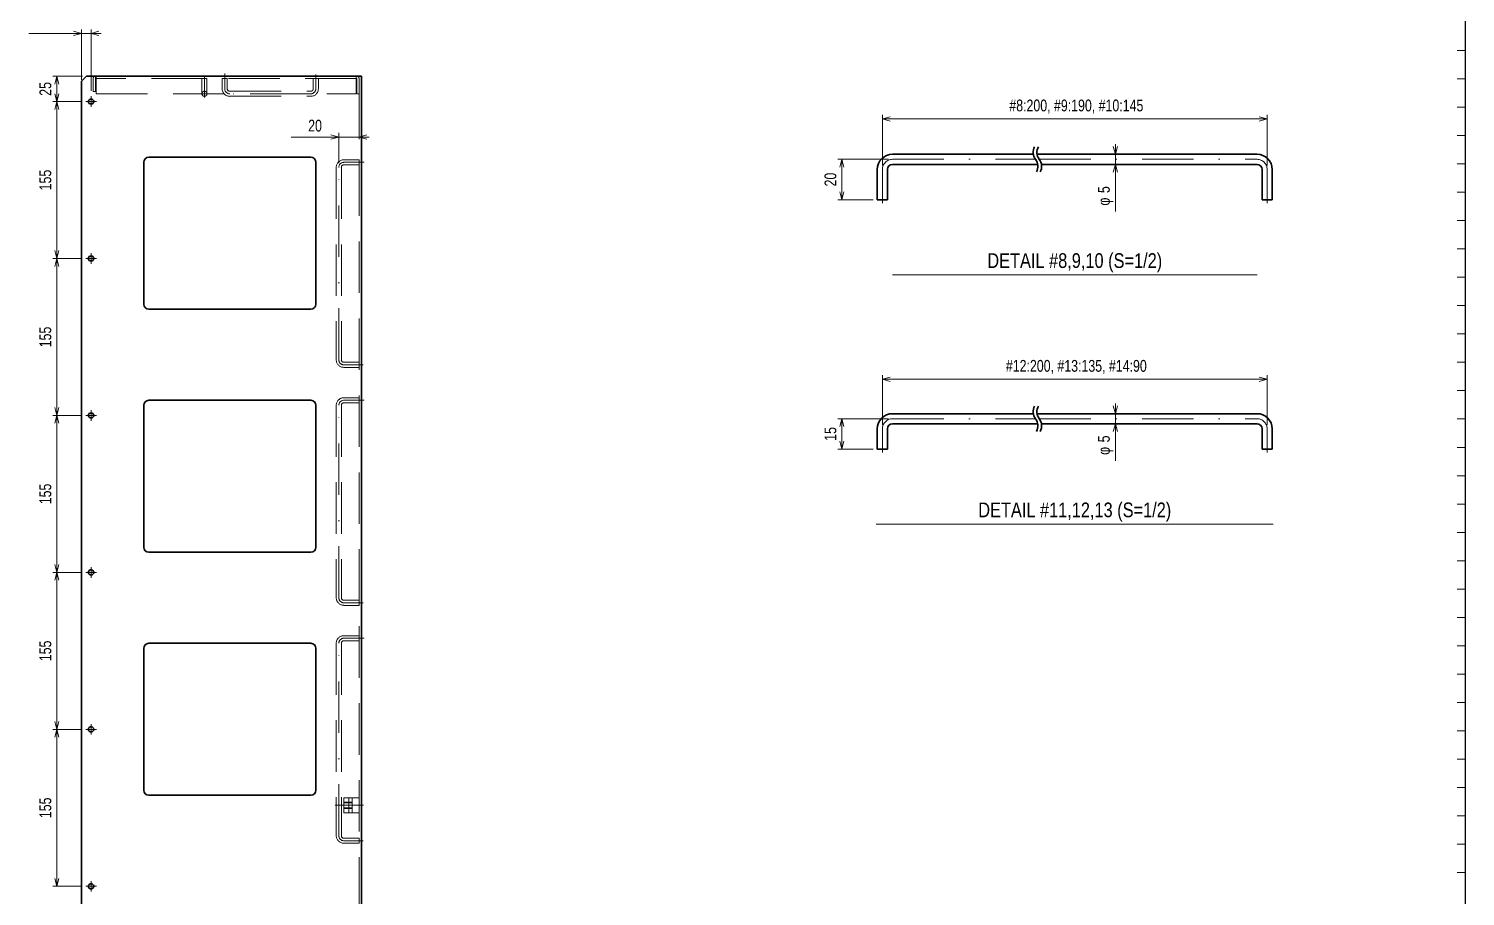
# Model space of a CAD drawing. Header units: millimetres. Extents: x -318 to 832, y 7 to 590.
# Drawn here: x 476.8 to 831.5, y 204.2 to 418.4 of the extents above; entities that cross this region are included whole.
import ezdxf
from ezdxf.enums import TextEntityAlignment as Align

# ---------------------------------------------------------------- set-up
doc = ezdxf.new("R2010")
doc.units = ezdxf.units.MM
doc.linetypes.add('DASHDOT', pattern=[25.3, 12.7, -6.3, 0, -6.3])
doc.linetypes.add('DASHED', pattern=[19, 12.7, -6.3])
for name, color, linetype in [('GR1_02', 7, 'Continuous'), ('GR1_06', 7, 'Continuous'), ('GR1_11', 7, 'Continuous'), ('GR1_16', 7, 'Continuous'), ('GR2_01', 7, 'Continuous'), ('GR2_04', 7, 'Continuous'), ('図面枠B6M', 7, 'Continuous')]:
    doc.layers.add(name, color=color, linetype=linetype)
doc.styles.add('HG丸ｺﾞｼｯｸM-PRO', font='')
doc.styles.get('HG丸ｺﾞｼｯｸM-PRO').set_extended_font_data('HG丸ｺﾞｼｯｸM-PRO')

# ---------------------------------------------------------------- blocks, each defined once
blk = doc.blocks.new('BLKF023')
at = {"layer": '図面枠B6M', "color": 2, "linetype": 'Continuous', "lineweight": 25}
blk.add_line((831.5, 584), (831.5, 15), dxfattribs=at)
at = {"layer": '図面枠B6M', "color": 4, "linetype": 'Continuous', "lineweight": 13}
for p, q in [((829.5, 413), (831.5, 413)), ((829.5, 406), (831.5, 406)), ((829.5, 399), (831.5, 399)), ((829.5, 392), (831.5, 392)), ((829.5, 385), (831.5, 385)), ((829.5, 378), (831.5, 378)), ((829.5, 371), (831.5, 371)), ((829.5, 364), (831.5, 364)), ((829.5, 357), (831.5, 357)), ((829.5, 350), (831.5, 350)), ((829.5, 343), (831.5, 343)), ((829.5, 336), (831.5, 336)), ((829.5, 329), (831.5, 329)), ((829.5, 322), (831.5, 322)), ((829.5, 315), (831.5, 315)), ((829.5, 308), (831.5, 308)), ((829.5, 301), (831.5, 301)), ((829.5, 294), (831.5, 294)), ((829.5, 287), (831.5, 287)), ((829.5, 280), (831.5, 280)), ((829.5, 273), (831.5, 273)), ((829.5, 266), (831.5, 266)), ((829.5, 259), (831.5, 259)), ((829.5, 252), (831.5, 252)), ((829.5, 245), (831.5, 245)), ((829.5, 238), (831.5, 238)), ((829.5, 231), (831.5, 231)), ((829.5, 224), (831.5, 224)), ((829.5, 217), (831.5, 217)), ((829.5, 210), (831.5, 210))]:
    blk.add_line(p, q, dxfattribs=at)
blk = doc.blocks.new('BLKF052')
at = {"layer": 'GR2_01', "color": 3, "linetype": 'Continuous', "lineweight": 35}
for p, q in [((690.08, 323.31), (724.85, 323.31)), ((725.78, 323.31), (780.08, 323.31)), ((686.33, 314.56), (686.33, 319.56)), ((688.83, 314.56), (688.83, 319.56)), ((690.08, 320.81), (725.93, 320.81)), ((726.87, 320.81), (780.08, 320.81)), ((781.33, 319.56), (781.33, 314.56)), ((783.83, 319.56), (783.83, 314.56)), ((688.83, 314.56), (686.33, 314.56)), ((783.83, 314.56), (781.33, 314.56))]:
    blk.add_line(p, q, dxfattribs=at)
blk = doc.blocks.new('BLKF051')
at = {"layer": 'GR2_01', "color": 4, "linetype": 'DASHDOT', "lineweight": 13}
for p, q in [((687.58, 313.76), (687.58, 319.56)), ((690.08, 322.06), (725.39, 322.06)), ((726.33, 322.06), (780.08, 322.06)), ((782.58, 319.56), (782.58, 313.76))]:
    blk.add_line(p, q, dxfattribs=at)
at = {"layer": 'GR2_01', "color": 3, "linetype": 'Continuous', "lineweight": 35}
for centre, radius, start, end in [((690.08, 319.56), 3.75, 90, 180), ((780.08, 319.56), 3.75, 0, 90), ((690.08, 319.56), 1.25, 90, 180), ((780.08, 319.56), 1.25, 0, 90)]:
    blk.add_arc(centre, radius, start, end, dxfattribs=at)
at = {"layer": 'GR2_01', "color": 4, "linetype": 'DASHDOT', "lineweight": 13}
for centre, start, end in [((690.08, 319.56), 90, 180), ((780.08, 319.56), 0, 90)]:
    blk.add_arc(centre, 2.5, start, end, dxfattribs=at)
at = {"layer": 'GR2_01', "color": 3, "linetype": 'Continuous', "lineweight": 35}
blk.add_blockref('BLKF052', (0, 0), dxfattribs=at)
blk = doc.blocks.new('FXTIP_ARROW_S')
at = {"color": 0, "linetype": 'Continuous', "lineweight": -2}
for q in [(-1, 0), (-0.97, 0.26), (-0.97, -0.26)]:
    blk.add_line((0, 0), q, dxfattribs=at)
blk = doc.blocks.new('FXTIP_ARROW_E')
at = {"color": 0, "linetype": 'Continuous', "lineweight": -2}
for q in [(-1, 0), (-0.97, 0.26), (-0.97, -0.26)]:
    blk.add_line((0, 0), q, dxfattribs=at)
blk = doc.blocks.new('BLKF058')
at = {"layer": 'GR1_06', "color": 4, "linetype": 'DASHED', "lineweight": 13}
for p, q in [((492.7, 402.87), (492.7, 406.04)), ((493.27, 406.62), (557.8, 406.62)), ((493.27, 406.62), (493.27, 402.87)), ((557.8, 406.04), (493.27, 406.04)), ((493.45, 406.62), (493.45, 402.24)), ((557.62, 406.62), (557.62, 402.24)), ((557.8, 406.04), (557.8, 402.24)), ((558.37, 406.04), (558.37, 402.24)), ((492.7, 402.87), (493.27, 402.87)), ((493.45, 402.24), (557.62, 402.24)), ((557.8, 402.24), (558.37, 402.24))]:
    blk.add_line(p, q, dxfattribs=at)
for centre, start, end in [((493.27, 406.04), 90, 180), ((557.8, 406.04), 360, 90)]:
    blk.add_arc(centre, 0.575, start, end, dxfattribs=at)
blk = doc.blocks.new('BLKF066')
at = {"layer": 'GR1_11', "color": 4, "linetype": 'DASHED', "lineweight": 13}
for p, q in [((519.57, 406.04), (520.82, 406.04)), ((519.57, 402.29), (519.57, 406.04)), ((520.82, 402.29), (520.82, 406.04))]:
    blk.add_line(p, q, dxfattribs=at)
at = {"layer": 'GR1_11', "color": 4, "linetype": 'DASHDOT', "lineweight": 13}
for p, q in [((520.2, 406.62), (520.2, 401.41)), ((521.23, 402.29), (519.03, 402.29))]:
    blk.add_line(p, q, dxfattribs=at)
at = {"layer": 'GR1_11', "color": 4, "linetype": 'DASHED', "lineweight": 13}
for start, end in [(360, 180), (180, 360)]:
    blk.add_arc((520.2, 402.29), 0.625, start, end, dxfattribs=at)
blk = doc.blocks.new('BLKF068')
at = {"layer": 'GR1_11', "color": 4, "linetype": 'DASHED', "lineweight": 13}
for p, q in [((524.57, 406.04), (524.57, 403.54)), ((525.82, 406.04), (524.57, 406.04)), ((525.82, 406.04), (525.82, 403.54)), ((548.32, 406.04), (547.07, 406.04)), ((547.07, 403.54), (547.07, 406.04)), ((548.32, 403.54), (548.32, 406.04)), ((526.45, 402.92), (546.45, 402.92)), ((526.45, 401.67), (546.45, 401.67))]:
    blk.add_line(p, q, dxfattribs=at)
at = {"layer": 'GR1_11', "color": 4, "linetype": 'DASHDOT', "lineweight": 13}
for p, q in [((525.2, 407.3), (525.2, 403.54)), ((547.7, 407.03), (547.7, 403.54)), ((546.45, 402.29), (526.45, 402.29))]:
    blk.add_line(p, q, dxfattribs=at)
at = {"layer": 'GR1_11', "color": 4, "linetype": 'DASHED', "lineweight": 13}
for centre, radius, start, end in [((526.45, 403.54), 1.88, 180, 270), ((526.45, 403.54), 0.625, 180, 270), ((546.45, 403.54), 1.87, 270, 360), ((546.45, 403.54), 0.625, 270, 360)]:
    blk.add_arc(centre, radius, start, end, dxfattribs=at)
at = {"layer": 'GR1_11', "color": 4, "linetype": 'DASHDOT', "lineweight": 13}
for centre, start, end in [((526.45, 403.54), 180, 270), ((546.45, 403.54), 270, 360)]:
    blk.add_arc(centre, 1.25, start, end, dxfattribs=at)
blk = doc.blocks.new('BLKF069')
at = {"layer": 'GR1_11', "color": 4, "linetype": 'DASHED', "lineweight": 13}
for p, q in [((552.75, 384.12), (552.75, 336.62)), ((554, 384.12), (554, 336.62)), ((558.37, 385.99), (554.62, 385.99)), ((558.37, 384.74), (554.62, 384.74)), ((558.37, 384.74), (558.37, 385.99)), ((554.62, 335.99), (558.37, 335.99)), ((554.62, 334.74), (558.37, 334.74)), ((558.37, 334.74), (558.37, 335.99))]:
    blk.add_line(p, q, dxfattribs=at)
at = {"layer": 'GR1_11', "color": 4, "linetype": 'DASHDOT', "lineweight": 13}
for p, q in [((553.37, 336.62), (553.37, 384.12)), ((559.63, 385.37), (554.62, 385.37)), ((559.36, 335.37), (554.62, 335.37))]:
    blk.add_line(p, q, dxfattribs=at)
at = {"layer": 'GR1_11', "color": 4, "linetype": 'DASHED', "lineweight": 13}
for centre, radius, start, end in [((554.62, 384.12), 1.88, 90, 180), ((554.62, 384.12), 0.625, 90, 180), ((554.62, 336.62), 1.87, 180, 270), ((554.62, 336.62), 0.625, 180, 270)]:
    blk.add_arc(centre, radius, start, end, dxfattribs=at)
at = {"layer": 'GR1_11', "color": 4, "linetype": 'DASHDOT', "lineweight": 13}
for centre, start, end in [((554.62, 384.12), 90, 180), ((554.62, 336.62), 180, 270)]:
    blk.add_arc(centre, 1.25, start, end, dxfattribs=at)
blk = doc.blocks.new('BLKF070')
at = {"layer": 'GR1_11', "color": 4, "linetype": 'DASHED', "lineweight": 13}
for p, q in [((558.37, 327.24), (554.62, 327.24)), ((558.37, 325.99), (558.37, 327.24)), ((552.75, 325.37), (552.75, 277.87)), ((554, 325.37), (554, 277.87)), ((558.37, 325.99), (554.62, 325.99)), ((554.62, 277.24), (558.37, 277.24)), ((558.37, 275.99), (558.37, 277.24)), ((554.62, 275.99), (558.37, 275.99))]:
    blk.add_line(p, q, dxfattribs=at)
at = {"layer": 'GR1_11', "color": 4, "linetype": 'DASHDOT', "lineweight": 13}
for p, q in [((559.63, 326.62), (554.62, 326.62)), ((553.37, 277.87), (553.37, 325.37)), ((559.36, 276.62), (554.62, 276.62))]:
    blk.add_line(p, q, dxfattribs=at)
at = {"layer": 'GR1_11', "color": 4, "linetype": 'DASHED', "lineweight": 13}
for centre, radius, start, end in [((554.62, 325.37), 1.88, 90, 180), ((554.62, 325.37), 0.625, 90, 180), ((554.62, 277.87), 1.87, 180, 270), ((554.62, 277.87), 0.625, 180, 270)]:
    blk.add_arc(centre, radius, start, end, dxfattribs=at)
at = {"layer": 'GR1_11', "color": 4, "linetype": 'DASHDOT', "lineweight": 13}
for centre, start, end in [((554.62, 325.37), 90, 180), ((554.62, 277.87), 180, 270)]:
    blk.add_arc(centre, 1.25, start, end, dxfattribs=at)
blk = doc.blocks.new('BLKF071')
at = {"layer": 'GR1_11', "color": 4, "linetype": 'DASHED', "lineweight": 13}
for p, q in [((552.75, 266.62), (552.75, 219.12)), ((554, 266.62), (554, 219.12)), ((558.37, 268.49), (554.62, 268.49)), ((558.37, 267.24), (554.62, 267.24)), ((558.37, 267.24), (558.37, 268.49)), ((554.62, 218.49), (558.37, 218.49)), ((554.62, 217.24), (558.37, 217.24)), ((558.37, 217.24), (558.37, 218.49))]:
    blk.add_line(p, q, dxfattribs=at)
at = {"layer": 'GR1_11', "color": 4, "linetype": 'DASHDOT', "lineweight": 13}
for p, q in [((553.37, 219.12), (553.37, 266.62)), ((559.63, 267.87), (554.62, 267.87)), ((559.36, 217.87), (554.62, 217.87))]:
    blk.add_line(p, q, dxfattribs=at)
at = {"layer": 'GR1_11', "color": 4, "linetype": 'DASHED', "lineweight": 13}
for centre, radius, start, end in [((554.62, 266.62), 1.88, 90, 180), ((554.62, 266.62), 0.625, 90, 180), ((554.62, 219.12), 1.87, 180, 270), ((554.62, 219.12), 0.625, 180, 270)]:
    blk.add_arc(centre, radius, start, end, dxfattribs=at)
at = {"layer": 'GR1_11', "color": 4, "linetype": 'DASHDOT', "lineweight": 13}
for centre, start, end in [((554.62, 266.62), 90, 180), ((554.62, 219.12), 180, 270)]:
    blk.add_arc(centre, 1.25, start, end, dxfattribs=at)
blk = doc.blocks.new('BLKF077')
at = {"layer": 'GR1_02', "color": 4, "linetype": 'DASHED', "lineweight": 13}
for p, q in [((554.62, 224.74), (554.62, 228.49)), ((554.62, 228.49), (555.42, 228.49)), ((555.42, 228.49), (555.87, 228.49)), ((555.87, 228.49), (555.87, 224.74)), ((555.36, 224.74), (554.62, 224.74)), ((555.87, 224.74), (555.36, 224.74))]:
    blk.add_line(p, q, dxfattribs=at)
blk = doc.blocks.new('BLKF078')
at = {"layer": 'GR1_02', "color": 4, "linetype": 'DASHED', "lineweight": 13}
for p, q in [((555.87, 228.49), (557.67, 228.49)), ((555.87, 228.49), (555.87, 224.74)), ((556.67, 228.49), (556.67, 224.74)), ((557.67, 228.49), (558.37, 228.49)), ((558.37, 228.49), (558.37, 224.74)), ((555.87, 224.74), (557.61, 224.74)), ((557.61, 224.74), (558.37, 224.74))]:
    blk.add_line(p, q, dxfattribs=at)
blk = doc.blocks.new('BLKF079')
at = {"layer": 'GR1_02', "color": 4, "linetype": 'DASHED', "lineweight": 13}
for p, q in [((554.62, 227.37), (556.67, 227.37)), ((554.62, 227.22), (556.67, 227.22)), ((554.62, 226.02), (556.67, 226.02)), ((554.62, 225.87), (556.67, 225.87))]:
    blk.add_line(p, q, dxfattribs=at)
blk = doc.blocks.new('BLKF076')
at = {"layer": 'GR1_02', "color": 4, "linetype": 'DASHED', "lineweight": 13}
blk.add_line((553.67, 226.62), (557.67, 226.62), dxfattribs=at)
for name in ['BLKF077', 'BLKF079', 'BLKF078']:
    blk.add_blockref(name, (0, 0), dxfattribs=at)
blk = doc.blocks.new('BLKF161')
at = {"layer": 'GR2_01', "color": 3, "linetype": 'Continuous', "lineweight": 35}
for p, q in [((690.08, 387.36), (724.85, 387.36)), ((725.78, 387.36), (780.08, 387.36)), ((686.33, 376.11), (686.33, 383.61)), ((688.83, 376.11), (688.83, 383.61)), ((690.08, 384.86), (725.93, 384.86)), ((726.87, 384.86), (780.08, 384.86)), ((781.33, 383.61), (781.33, 376.11)), ((783.83, 383.61), (783.83, 376.11)), ((688.83, 376.11), (686.33, 376.11)), ((783.83, 376.11), (781.33, 376.11))]:
    blk.add_line(p, q, dxfattribs=at)
blk = doc.blocks.new('BLKF160')
at = {"layer": 'GR2_01', "color": 4, "linetype": 'DASHDOT', "lineweight": 13}
for p, q in [((687.58, 375.31), (687.58, 383.61)), ((690.08, 386.11), (725.39, 386.11)), ((726.33, 386.11), (780.08, 386.11)), ((782.58, 383.61), (782.58, 375.31))]:
    blk.add_line(p, q, dxfattribs=at)
at = {"layer": 'GR2_01', "color": 3, "linetype": 'Continuous', "lineweight": 35}
for centre, radius, start, end in [((690.08, 383.61), 3.75, 90, 180), ((780.08, 383.61), 3.75, 0, 90), ((690.08, 383.61), 1.25, 90, 180), ((780.08, 383.61), 1.25, 0, 90)]:
    blk.add_arc(centre, radius, start, end, dxfattribs=at)
at = {"layer": 'GR2_01', "color": 4, "linetype": 'DASHDOT', "lineweight": 13}
for centre, start, end in [((690.08, 383.61), 90, 180), ((780.08, 383.61), 0, 90)]:
    blk.add_arc(centre, 2.5, start, end, dxfattribs=at)
at = {"layer": 'GR2_01', "color": 3, "linetype": 'Continuous', "lineweight": 35}
blk.add_blockref('BLKF161', (0, 0), dxfattribs=at)
blk = doc.blocks.new('BLKF180')
at = {"layer": 'GR1_02', "color": 3, "linetype": 'Continuous', "lineweight": 35}
for p, q in [((491.07, 406.62), (489.82, 405.37)), ((489.82, 405.37), (489.82, 404.74)), ((489.82, 405.37), (489.82, 199.74)), ((491.07, 406.62), (558.95, 406.62)), ((558.95, 144.12), (558.95, 406.62)), ((506.45, 386.62), (546.45, 386.62)), ((505.2, 350.37), (505.2, 385.37)), ((547.7, 385.37), (547.7, 350.37)), ((546.45, 349.12), (506.45, 349.12)), ((506.45, 326.62), (546.45, 326.62)), ((505.2, 290.37), (505.2, 325.37)), ((547.7, 325.37), (547.7, 290.37)), ((546.45, 289.12), (506.45, 289.12)), ((506.45, 266.62), (546.45, 266.62)), ((505.2, 230.37), (505.2, 265.37)), ((547.7, 265.37), (547.7, 230.37)), ((546.45, 229.12), (506.45, 229.12)), ((489.82, 199.74), (489.82, 197.87)), ((489.82, 197.87), (491.07, 196.62)), ((491.07, 196.62), (493.27, 196.62)), ((492.7, 196.12), (492.7, 144.12)), ((492.7, 196.12), (493.27, 196.12)), ((493.27, 196.12), (493.27, 196.62)), ((492.7, 144.12), (558.95, 144.12))]:
    blk.add_line(p, q, dxfattribs=at)
at = {"layer": 'GR1_02', "color": 4, "linetype": 'DASHED', "lineweight": 13}
for p, q in [((558.37, 144.12), (558.37, 406.62)), ((493.27, 144.12), (493.27, 196.12)), ((492.7, 191.24), (493.27, 191.24)), ((492.7, 188.24), (493.27, 188.24)), ((492.7, 153.74), (493.27, 153.74)), ((492.7, 150.74), (493.27, 150.74))]:
    blk.add_line(p, q, dxfattribs=at)
at = {"layer": 'GR1_02', "color": 3, "linetype": 'Continuous', "lineweight": 35}
for centre in [(492.21, 400.37), (492.21, 361.62), (492.21, 322.87), (492.21, 284.12), (492.21, 245.37), (492.21, 206.62)]:
    blk.add_circle(centre, 0.65, dxfattribs=at)
for centre, start, end in [((506.45, 385.37), 90, 180), ((546.45, 385.37), 0, 90), ((506.45, 350.37), 180, 270), ((546.45, 350.37), 270, 0), ((506.45, 325.37), 90, 180), ((546.45, 325.37), 0, 90), ((506.45, 290.37), 180, 270), ((546.45, 290.37), 270, 0), ((506.45, 265.37), 90, 180), ((546.45, 265.37), 0, 90), ((506.45, 230.37), 180, 270), ((546.45, 230.37), 270, 0)]:
    blk.add_arc(centre, 1.25, start, end, dxfattribs=at)

msp = doc.modelspace()

# ---------------------------------------------------------------- linework, layer by layer
at = {"layer": 'GR1_02', "color": 4, "linetype": 'DASHDOT', "lineweight": 13}
for p, q in [((492.21, 399.07), (492.21, 401.67)), ((493.51, 400.37), (490.91, 400.37)), ((492.21, 360.32), (492.21, 362.92)), ((493.51, 361.62), (490.91, 361.62)), ((493.51, 322.87), (490.91, 322.87)), ((492.21, 321.57), (492.21, 324.17)), ((493.51, 284.12), (490.91, 284.12)), ((492.21, 282.82), (492.21, 285.42)), ((493.51, 245.37), (490.91, 245.37)), ((492.21, 244.07), (492.21, 246.67)), ((552.48, 226.62), (559.5, 226.62)), ((493.51, 206.62), (490.91, 206.62)), ((492.21, 205.32), (492.21, 207.92))]:
    msp.add_line(p, q, dxfattribs=at)
at = {"layer": 'GR1_16', "color": 4, "linetype": 'Continuous', "lineweight": 13}
for p, q in [((476.81, 417.19), (489.82, 417.19)), ((489.82, 405.74), (489.82, 418.19)), ((489.82, 417.19), (492.21, 417.19)), ((492.21, 403.02), (492.21, 418.19)), ((492.21, 417.19), (494.71, 417.19)), ((490.07, 406.62), (482.75, 406.62)), ((483.75, 400.37), (483.75, 406.62)), ((489.56, 400.37), (482.75, 400.37)), ((483.75, 361.62), (483.75, 400.37)), ((541.65, 391.61), (553.37, 391.61)), ((553.37, 385.12), (553.37, 392.61)), ((553.37, 391.61), (558.37, 391.61)), ((558.37, 391.61), (560.87, 391.61)), ((489.56, 361.62), (482.75, 361.62)), ((483.75, 322.87), (483.75, 361.62)), ((489.56, 322.87), (482.75, 322.87)), ((483.75, 284.12), (483.75, 322.87)), ((489.56, 284.12), (482.75, 284.12)), ((483.75, 245.37), (483.75, 284.12)), ((489.56, 245.37), (482.75, 245.37)), ((483.75, 206.62), (483.75, 245.37)), ((489.56, 206.62), (482.75, 206.62))]:
    msp.add_line(p, q, dxfattribs=at)
at = {"layer": 'GR2_01', "color": 3, "linetype": 'Continuous', "lineweight": 35}
for centre, start, end in [((727.65, 387.83), 150.5799, 217.3769), ((728.58, 387.83), 150.5799, 217.3769), ((723.13, 384.39), 330.5799, 37.3769), ((724.07, 384.39), 330.5799, 37.3769), ((727.65, 323.78), 150.5799, 217.3769), ((728.58, 323.78), 150.5799, 217.3769), ((723.13, 320.34), 330.5799, 37.3769), ((724.07, 320.34), 330.5799, 37.3769)]:
    msp.add_arc(centre, 2.84, start, end, dxfattribs=at)
at = {"layer": 'GR2_04', "color": 4, "linetype": 'Continuous', "lineweight": 13}
for p, q in [((687.58, 384.61), (687.58, 397.08)), ((687.58, 396.08), (782.58, 396.08)), ((782.58, 384.61), (782.58, 397.08)), ((745.1, 387.36), (745.1, 389.86)), ((745.1, 384.86), (745.1, 387.36)), ((689.08, 386.11), (676.58, 386.11)), ((677.58, 376.11), (677.58, 386.11)), ((745.1, 373.19), (745.1, 384.86)), ((685.33, 376.11), (676.58, 376.11)), ((690.08, 357.61), (780.08, 357.61)), ((687.58, 320.56), (687.58, 332.79)), ((687.58, 331.79), (782.58, 331.79)), ((782.58, 320.56), (782.58, 332.79)), ((745.1, 323.31), (745.1, 325.81)), ((745.1, 320.81), (745.1, 323.31)), ((689.08, 322.06), (676.58, 322.06)), ((677.58, 314.56), (677.58, 322.06)), ((745.1, 311.64), (745.1, 320.81)), ((685.33, 314.56), (676.58, 314.56)), ((686.08, 296.06), (784.08, 296.06))]:
    msp.add_line(p, q, dxfattribs=at)

# ---------------------------------------------------------------- block references
at = {"layer": 'GR1_02', "color": 3, "linetype": 'Continuous', "lineweight": 35}
msp.add_blockref('BLKF180', (0, 0), dxfattribs=at)
at = {"layer": 'GR1_02', "color": 4, "linetype": 'DASHED', "lineweight": 13}
msp.add_blockref('BLKF076', (0, 0), dxfattribs=at)
at = {"layer": 'GR1_06', "color": 4, "linetype": 'DASHED', "lineweight": 13}
msp.add_blockref('BLKF058', (0, 0), dxfattribs=at)
at = {"layer": 'GR1_11', "color": 4, "linetype": 'DASHED', "lineweight": 13}
for name in ['BLKF066', 'BLKF068', 'BLKF069', 'BLKF070', 'BLKF071']:
    msp.add_blockref(name, (0, 0), dxfattribs=at)
at = {"layer": 'GR1_16', "color": 4, "linetype": 'Continuous', "lineweight": 13, "xscale": 2, "yscale": 2}
for name, p, rotation in [('FXTIP_ARROW_E', (489.82, 417.19), 360), ('FXTIP_ARROW_S', (492.21, 417.19), 180), ('FXTIP_ARROW_E', (483.75, 406.62), 90), ('FXTIP_ARROW_S', (483.75, 400.37), 270), ('FXTIP_ARROW_E', (483.75, 400.37), 90), ('FXTIP_ARROW_E', (553.37, 391.61), 360), ('FXTIP_ARROW_S', (558.37, 391.61), 180), ('FXTIP_ARROW_S', (483.75, 361.62), 270), ('FXTIP_ARROW_E', (483.75, 361.62), 90), ('FXTIP_ARROW_S', (483.75, 322.87), 270), ('FXTIP_ARROW_E', (483.75, 322.87), 90), ('FXTIP_ARROW_S', (483.75, 284.12), 270), ('FXTIP_ARROW_E', (483.75, 284.12), 90), ('FXTIP_ARROW_S', (483.75, 245.37), 270), ('FXTIP_ARROW_E', (483.75, 245.37), 90), ('FXTIP_ARROW_S', (483.75, 206.62), 270)]:
    msp.add_blockref(name, p, dxfattribs=dict(at, rotation=rotation))
at = {"layer": 'GR2_01', "color": 4, "linetype": 'DASHDOT', "lineweight": 13}
for name in ['BLKF160', 'BLKF051']:
    msp.add_blockref(name, (0, 0), dxfattribs=at)
at = {"layer": 'GR2_04', "color": 4, "linetype": 'Continuous', "lineweight": 13, "xscale": 2, "yscale": 2}
for name, p, rotation in [('FXTIP_ARROW_S', (687.58, 396.08), 180), ('FXTIP_ARROW_E', (782.58, 396.08), 360), ('FXTIP_ARROW_S', (745.1, 387.36), 270), ('FXTIP_ARROW_E', (677.58, 386.11), 90), ('FXTIP_ARROW_E', (745.1, 384.86), 90), ('FXTIP_ARROW_S', (677.58, 376.11), 270), ('FXTIP_ARROW_S', (687.58, 331.79), 180), ('FXTIP_ARROW_E', (782.58, 331.79), 360), ('FXTIP_ARROW_S', (745.1, 323.31), 270), ('FXTIP_ARROW_E', (677.58, 322.06), 90), ('FXTIP_ARROW_E', (745.1, 320.81), 90), ('FXTIP_ARROW_S', (677.58, 314.56), 270)]:
    msp.add_blockref(name, p, dxfattribs=dict(at, rotation=rotation))
at = {"layer": '図面枠B6M', "color": 4, "linetype": 'Continuous', "lineweight": 13}
msp.add_blockref('BLKF023', (0, 0), dxfattribs=at)

# ---------------------------------------------------------------- texts
at = {"layer": 'GR1_16', "color": 3, "linetype": 'Continuous', "lineweight": 35, "style": 'HG丸ｺﾞｼｯｸM-PRO', "width": 0.784542}
for s, p in [('25', (483.25, 403.49)), ('155', (483.25, 380.99)), ('155', (483.25, 342.24)), ('155', (483.25, 303.49)), ('155', (483.25, 264.74)), ('155', (483.25, 225.99))]:
    msp.add_text(s, height=2.909, rotation=90, dxfattribs=at).set_placement(p, align=Align.BOTTOM_CENTER)
msp.add_text('20', height=2.909, dxfattribs=at).set_placement((547.51, 392.11), align=Align.BOTTOM_CENTER)
at = {"layer": 'GR2_04', "color": 3, "linetype": 'Continuous', "lineweight": 35, "style": 'HG丸ｺﾞｼｯｸM-PRO'}
for s, width, p in [('#8:200, #9:190, #10:145', 0.78441, (735.47, 397.08)), ('#12:200, #13:135, #14:90', 0.784417, (735.47, 332.79))]:
    msp.add_text(s, height=2.9091, dxfattribs=dict(at, width=width)).set_placement(p, align=Align.BOTTOM_CENTER)
for s, height, width, p in [('20', 2.909, 0.784542, (677.08, 381.11)), ('5', 2.91, 0.784542, (744.6, 378.63)), ('φ', 2.91, 0.781842, (744.6, 375.67)), ('15', 2.909, 0.784542, (677.08, 318.31)), ('5', 2.91, 0.784542, (744.6, 317.08)), ('φ', 2.91, 0.781842, (744.6, 314.12))]:
    msp.add_text(s, height=height, rotation=90, dxfattribs=dict(at, width=width)).set_placement(p, align=Align.BOTTOM_CENTER)
for s, width, p in [('DETAIL #8,9,10 (S=1/2)', 0.829718, (735.08, 361.11)), ('DETAIL #11,12,13 (S=1/2)', 0.829583, (735.08, 299.56))]:
    msp.add_text(s, height=3.6364, dxfattribs=dict(at, width=width)).set_placement(p, align=Align.MIDDLE_CENTER)

doc.saveas('drawing.dxf')
